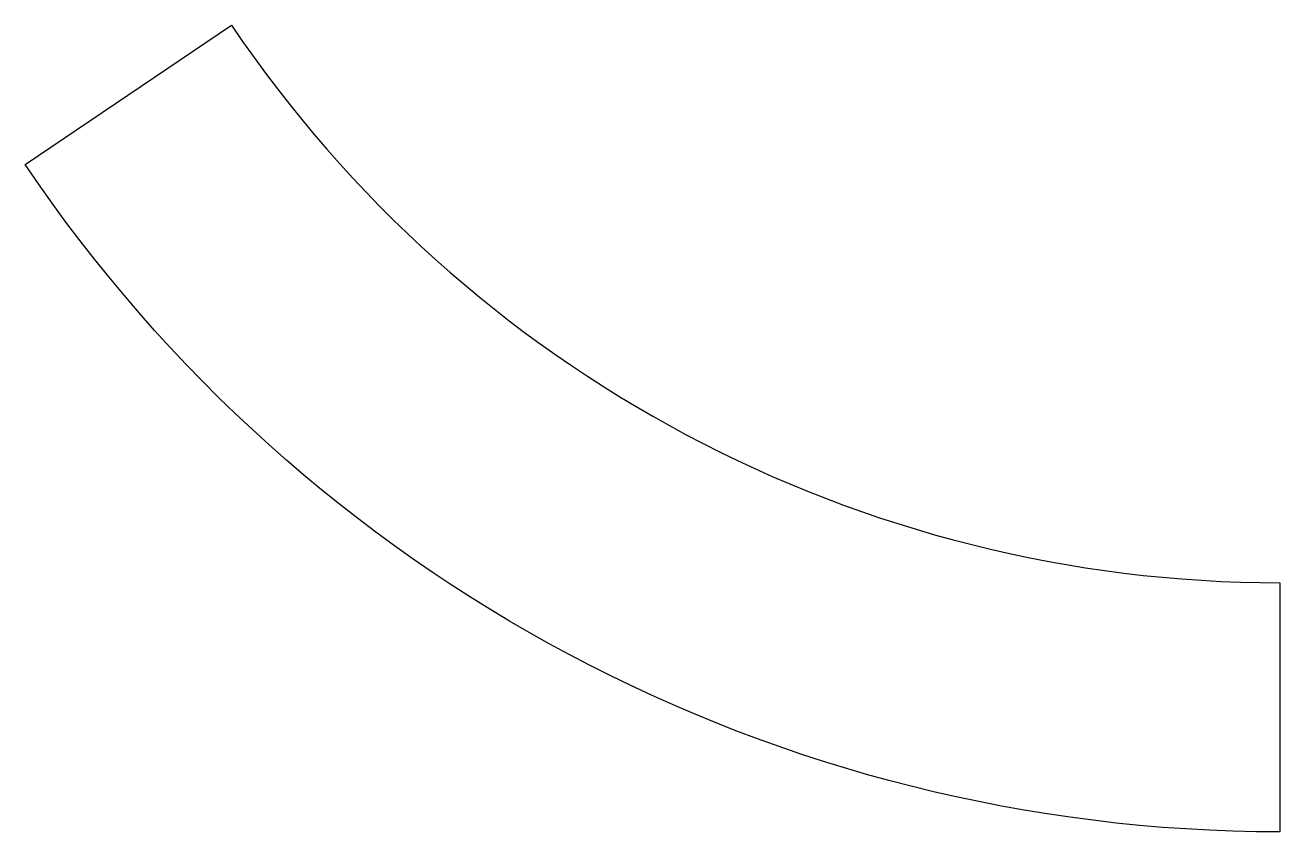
# Model space of a CAD drawing. Extents: x 47 to 274, y 0 to 146.
import ezdxf

# ---------------------------------------------------------------- set-up
doc = ezdxf.new("R2010")
doc.units = 0
doc.layers.add('Слой_1', color=7, linetype='CONTINUOUS')

msp = doc.modelspace()

# ---------------------------------------------------------------- linework, layer by layer
at = {"layer": 'Слой_1', "color": 7}
msp.add_lwpolyline([(273.5, 0, -0.249328), (46.76, 120.56), (84.06, 145.72, 0.249328), (273.5, 45)], format="xyb", close=True, dxfattribs=at)

doc.saveas('drawing.dxf')
